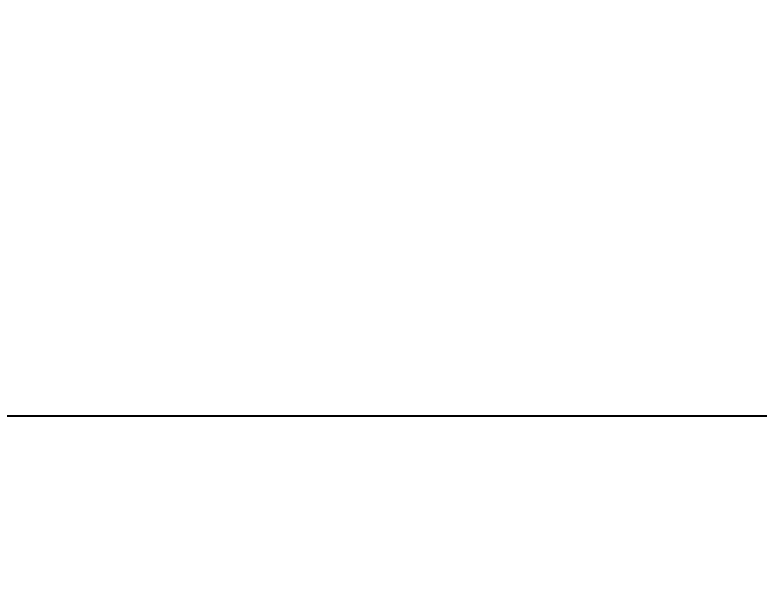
# Model space of a CAD drawing. Header units: millimetres. Extents: x -1970 to 59977, y -65068 to 6837.
# Drawn here: x 24958 to 25650, y -20530 to -20008 of the extents above; entities that cross this region are included whole.
import ezdxf

# ---------------------------------------------------------------- set-up
doc = ezdxf.new("R2010")
doc.units = ezdxf.units.MM
doc.layers.add('COTAS_O', color=1, linetype='Continuous', lineweight=0)
doc.dimstyles.new('R19_100', dxfattribs={"dimtxt": 250, "dimasz": 150, "dimexe": 150, "dimexo": 80, "dimgap": 100, "dimtad": 1, "dimtih": 1, "dimtoh": 1, "dimdsep": 46, "dimcen": 0.09, "dimadec": 0, "dimazin": 0, "dimtfac": 1, "dimtdec": 4, "dimtofl": 0, "dimtmove": 0, "dimatfit": 3, "dimfxl": 1, "dimtolj": 1, "dimtzin": 0, "dimarcsym": 0})

# ---------------------------------------------------------------- blocks, each defined once
blk = doc.blocks.new('*D33')
at = {"layer": 'COTAS_O', "color": 0, "lineweight": -2, "transparency": 16777216}
for p, q in [((24628.19, -19560), (24628.19, -20530)), ((26828.19, -19560), (26828.19, -20530)), ((24778.19, -20380), (26678.19, -20380))]:
    blk.add_line(p, q, dxfattribs=at)
at = {"layer": 'COTAS_O', "color": 0, "transparency": 16777216}
for points in [[(24778.19, -20355), (24778.19, -20405), (24628.19, -20380)], [(26678.19, -20355), (26678.19, -20405), (26828.19, -20380)]]:
    blk.add_solid(points, dxfattribs=at)
at = {"layer": 'Defpoints', "color": 0, "transparency": 16777216}
for p in [(24628.19, -19480), (26828.19, -19480), (26828.19, -20380)]:
    blk.add_point(p, dxfattribs=at)

msp = doc.modelspace()

# ---------------------------------------------------------------- dimensions: what is measured, and where the dimension line sits
at = {"layer": 'COTAS_O'}
dim = msp.add_aligned_dim(p1=(24628.187, -19480), p2=(26828.187, -19480), distance=-900, text='<> O', dimstyle='R19_100', dxfattribs=at)
dim.commit()
dim.dimension.update_dxf_attribs({"geometry": '*D33', "text_midpoint": (25728.187, -20380)})

doc.saveas('drawing.dxf')
